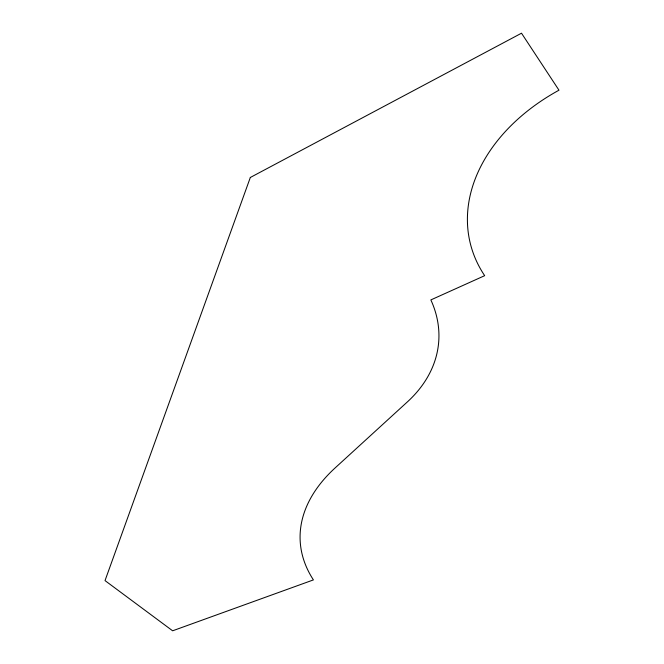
<?xml version="1.0" encoding="UTF-8"?>
<svg xmlns="http://www.w3.org/2000/svg" width="664" height="664" viewBox="0 0 664 664"><rect width="100%" height="100%" fill="white"/><g stroke="black" fill="none" stroke-linecap="round" stroke-linejoin="round"><path stroke-width="1" d="M250.328 177.471L105.02 580.602L172.632 630.8L313.416 579.904A209.16 122.749 -2.8 0 1 335.171 467.888L407.389 401.894A161.875 113.411 4.4 0 0 430.853 299.912L484.67 275.676A186.874 135.805 -13.8 0 1 558.98 90.196L521.506 33.2L250.328 177.471"/></g></svg>
